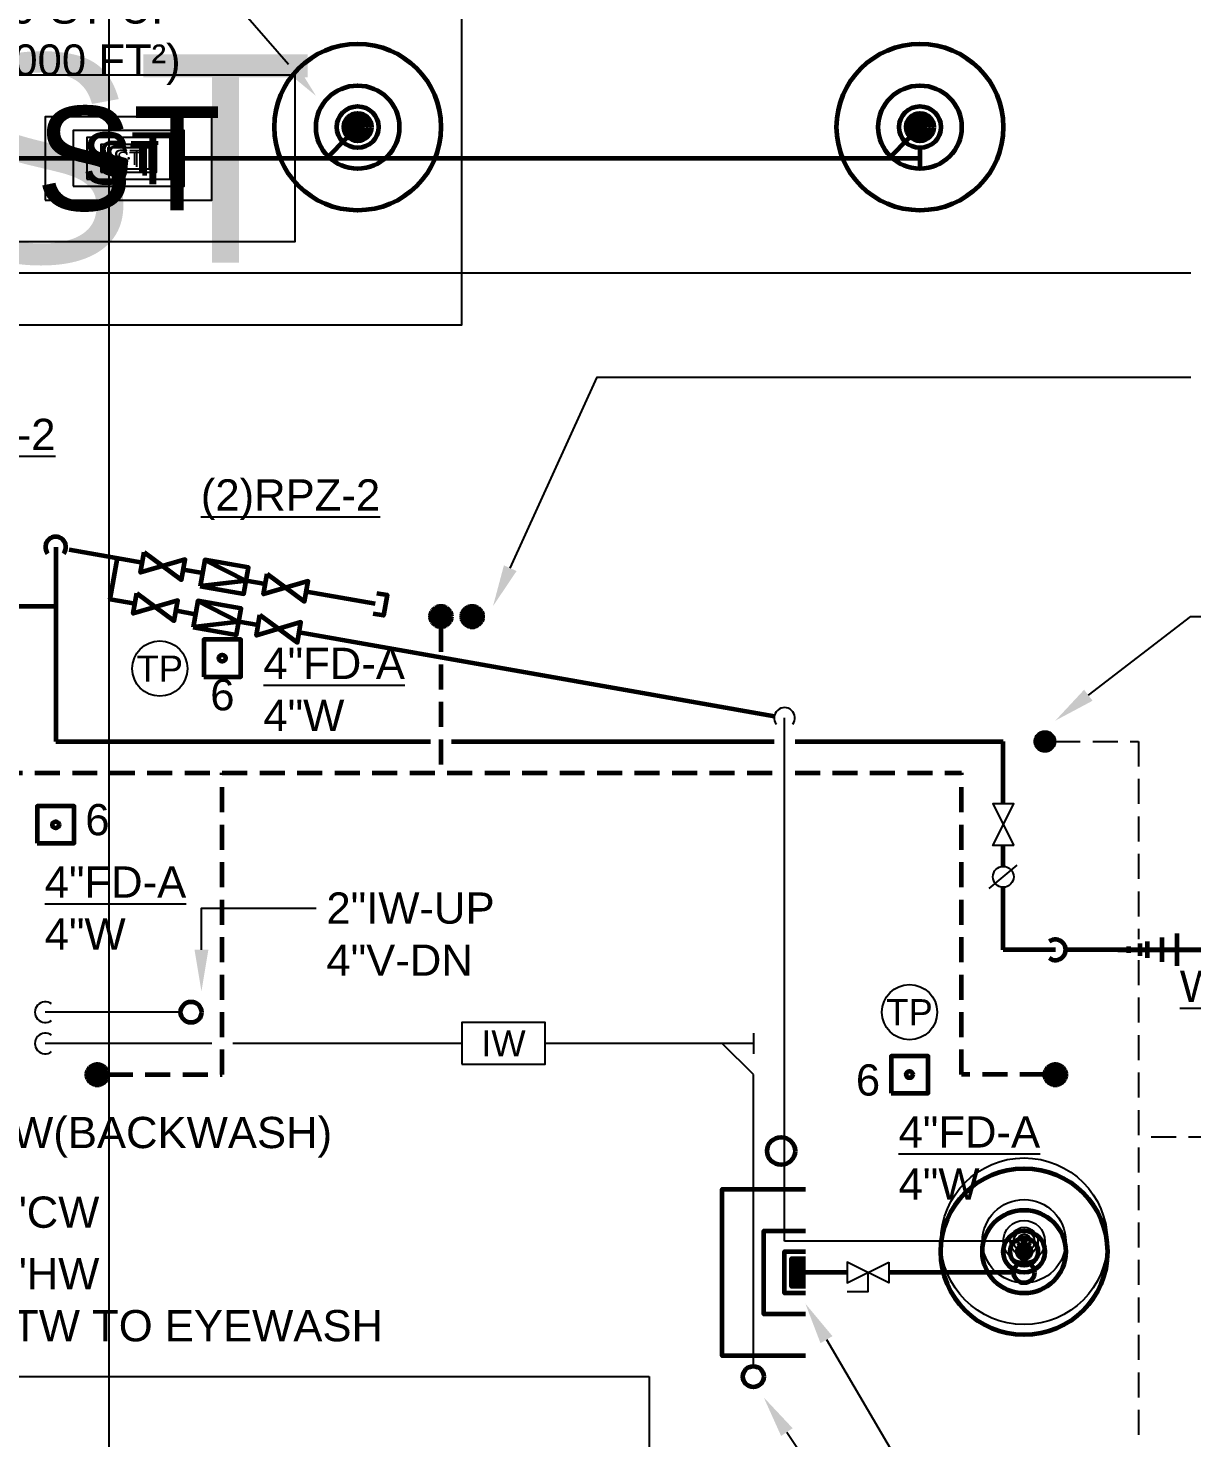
# Model space of a CAD drawing. Extents: x -3956 to 1666, y -2601 to 1886.
# Drawn here: x -2648.9 to -2313.7, y 533.1 to 939.2 of the extents above; entities that cross this region are included whole.
import ezdxf
from ezdxf.enums import TextEntityAlignment as Align

# ---------------------------------------------------------------- set-up
doc = ezdxf.new("R2010")
doc.units = 0
doc.header["$LTSCALE"] = 36
doc.header["$MEASUREMENT"] = 0
doc.linetypes.add('VENT', pattern=[0.3, 0.2, -0.1])
for name, color, linetype in [('G-ANNO-TEXT', 70, 'Continuous'), ('G-ANNO-TEXT @ 96', 70, 'Continuous'), ('P-GV-N', 3, 'VENT'), ('P-GV-N @ 96', 3, 'VENT'), ('P-IW-N', 1, 'Continuous'), ('P-IW-N @ 96', 1, 'Continuous'), ('P-NDCW-N', 4, 'Continuous'), ('P-NDCW-N @ 1 (1)', 4, 'Continuous'), ('P-NDCW-N @ 1 (2)', 4, 'Continuous'), ('P-NDCW-N @ 12', 4, 'Continuous'), ('P-NDCW-N @ 128', 4, 'Continuous'), ('P-NDCW-N @ 16', 4, 'Continuous'), ('P-NDCW-N @ 192', 4, 'Continuous'), ('P-NDCW-N @ 2', 4, 'Continuous'), ('P-NDCW-N @ 24', 4, 'Continuous'), ('P-NDCW-N @ 384', 4, 'Continuous'), ('P-NDCW-N @ 4', 4, 'Continuous'), ('P-NDCW-N @ 48', 4, 'Continuous'), ('P-NDCW-N @ 64', 4, 'Continuous'), ('P-NDCW-N @ 768', 4, 'Continuous'), ('P-NDCW-N @ 8', 4, 'Continuous'), ('P-NDCW-N @ 96', 4, 'Continuous')]:
    doc.layers.add(name, color=color, linetype=linetype)
for name, color, linetype, lineweight in [('P-CW-N', 4, 'Continuous', 60), ('P-CW-N @ 96', 4, 'Continuous', 60), ('P-FIXT-N', 3, 'Continuous', 60), ('P-FIXT-N @ 1 (1)', 3, 'Continuous', 60), ('P-FIXT-N @ 1 (2)', 3, 'Continuous', 60), ('P-FIXT-N @ 12', 3, 'Continuous', 60), ('P-FIXT-N @ 128', 3, 'Continuous', 60), ('P-FIXT-N @ 16', 3, 'Continuous', 60), ('P-FIXT-N @ 192', 3, 'Continuous', 60), ('P-FIXT-N @ 2', 3, 'Continuous', 60), ('P-FIXT-N @ 24', 3, 'Continuous', 60), ('P-FIXT-N @ 384', 3, 'Continuous', 60), ('P-FIXT-N @ 4', 3, 'Continuous', 60), ('P-FIXT-N @ 48', 3, 'Continuous', 60), ('P-FIXT-N @ 64', 3, 'Continuous', 60), ('P-FIXT-N @ 768', 3, 'Continuous', 60), ('P-FIXT-N @ 8', 3, 'Continuous', 60), ('P-FIXT-N @ 96', 3, 'Continuous', 60), ('P-GAS-N', 3, 'Continuous', 60), ('P-GAS-N @ 1 (1)', 3, 'Continuous', 60), ('P-GAS-N @ 1 (2)', 3, 'Continuous', 60), ('P-GAS-N @ 12', 3, 'Continuous', 60), ('P-GAS-N @ 128', 3, 'Continuous', 60), ('P-GAS-N @ 16', 3, 'Continuous', 60), ('P-GAS-N @ 192', 3, 'Continuous', 60), ('P-GAS-N @ 2', 3, 'Continuous', 60), ('P-GAS-N @ 24', 3, 'Continuous', 60), ('P-GAS-N @ 384', 3, 'Continuous', 60), ('P-GAS-N @ 4', 3, 'Continuous', 60), ('P-GAS-N @ 48', 3, 'Continuous', 60), ('P-GAS-N @ 64', 3, 'Continuous', 60), ('P-GAS-N @ 768', 3, 'Continuous', 60), ('P-GAS-N @ 8', 3, 'Continuous', 60), ('P-GAS-N @ 96', 3, 'Continuous', 60), ('P-SAN-N', 6, 'Continuous', 60), ('P-SAN-N @ 128', 6, 'Continuous', 60), ('P-SAN-N @ 96', 6, 'Continuous', 60), ('P-SANV-N', 5, 'VENT', 60), ('P-SANV-N @ 96', 5, 'VENT', 60), ('P-STRM-N', 2, 'Continuous', 60), ('P-STRM-N @ 1 (1)', 2, 'Continuous', 60), ('P-STRM-N @ 1 (2)', 2, 'Continuous', 60), ('P-STRM-N @ 12', 2, 'Continuous', 60), ('P-STRM-N @ 128', 2, 'Continuous', 60), ('P-STRM-N @ 16', 2, 'Continuous', 60), ('P-STRM-N @ 192', 2, 'Continuous', 60), ('P-STRM-N @ 2', 2, 'Continuous', 60), ('P-STRM-N @ 24', 2, 'Continuous', 60), ('P-STRM-N @ 384', 2, 'Continuous', 60), ('P-STRM-N @ 4', 2, 'Continuous', 60), ('P-STRM-N @ 48', 2, 'Continuous', 60), ('P-STRM-N @ 64', 2, 'Continuous', 60), ('P-STRM-N @ 768', 2, 'Continuous', 60), ('P-STRM-N @ 8', 2, 'Continuous', 60), ('P-STRM-N @ 96', 2, 'Continuous', 60)]:
    doc.layers.add(name, color=color, linetype=linetype, lineweight=lineweight)
doc.layers.add('P-SAN-DFU', color=7, linetype='Continuous', plot=False)
doc.styles.add('Arial', font='arial.ttf')

# ---------------------------------------------------------------- blocks, each defined once
blk = doc.blocks.new('*U7')
blk.add_circle((0, 0), 0.03125)
blk = doc.blocks.new('*U1565')
at = {"layer": 'P-STRM-N @ 1 (1)'}
blk.add_blockref('*U7', (-2554, 910.74), dxfattribs=at)
at = {"layer": 'P-STRM-N @ 1 (2)'}
blk.add_blockref('*U7', (-2554, 910.74), dxfattribs=at)
at = {"layer": 'P-STRM-N @ 12', "xscale": 12, "yscale": 12, "zscale": 12}
blk.add_blockref('*U7', (-2554, 910.74), dxfattribs=at)
at = {"layer": 'P-STRM-N @ 128', "xscale": 128, "yscale": 128, "zscale": 128}
blk.add_blockref('*U7', (-2554, 910.74), dxfattribs=at)
at = {"layer": 'P-STRM-N @ 16', "xscale": 16, "yscale": 16, "zscale": 16}
blk.add_blockref('*U7', (-2554, 910.74), dxfattribs=at)
at = {"layer": 'P-STRM-N @ 192', "xscale": 192, "yscale": 192, "zscale": 192}
blk.add_blockref('*U7', (-2554, 910.74), dxfattribs=at)
at = {"layer": 'P-STRM-N @ 2', "xscale": 2, "yscale": 2, "zscale": 2}
blk.add_blockref('*U7', (-2554, 910.74), dxfattribs=at)
at = {"layer": 'P-STRM-N @ 24', "xscale": 24, "yscale": 24, "zscale": 24}
blk.add_blockref('*U7', (-2554, 910.74), dxfattribs=at)
at = {"layer": 'P-STRM-N @ 384', "xscale": 384, "yscale": 384, "zscale": 384}
blk.add_blockref('*U7', (-2554, 910.74), dxfattribs=at)
at = {"layer": 'P-STRM-N @ 4', "xscale": 4, "yscale": 4, "zscale": 4}
blk.add_blockref('*U7', (-2554, 910.74), dxfattribs=at)
at = {"layer": 'P-STRM-N @ 48', "xscale": 48, "yscale": 48, "zscale": 48}
blk.add_blockref('*U7', (-2554, 910.74), dxfattribs=at)
at = {"layer": 'P-STRM-N @ 64', "xscale": 64, "yscale": 64, "zscale": 64}
blk.add_blockref('*U7', (-2554, 910.74), dxfattribs=at)
at = {"layer": 'P-STRM-N @ 768', "xscale": 768, "yscale": 768, "zscale": 768}
blk.add_blockref('*U7', (-2554, 910.74), dxfattribs=at)
at = {"layer": 'P-STRM-N @ 8', "xscale": 8, "yscale": 8, "zscale": 8}
blk.add_blockref('*U7', (-2554, 910.74), dxfattribs=at)
at = {"layer": 'P-STRM-N @ 96', "xscale": 96, "yscale": 96, "zscale": 96}
blk.add_blockref('*U7', (-2554, 910.74), dxfattribs=at)
blk = doc.blocks.new('*U1566')
at = {"layer": 'P-STRM-N @ 1 (1)'}
blk.add_blockref('*U7', (-2392, 910.74), dxfattribs=at)
at = {"layer": 'P-STRM-N @ 1 (2)'}
blk.add_blockref('*U7', (-2392, 910.74), dxfattribs=at)
at = {"layer": 'P-STRM-N @ 12', "xscale": 12, "yscale": 12, "zscale": 12}
blk.add_blockref('*U7', (-2392, 910.74), dxfattribs=at)
at = {"layer": 'P-STRM-N @ 128', "xscale": 128, "yscale": 128, "zscale": 128}
blk.add_blockref('*U7', (-2392, 910.74), dxfattribs=at)
at = {"layer": 'P-STRM-N @ 16', "xscale": 16, "yscale": 16, "zscale": 16}
blk.add_blockref('*U7', (-2392, 910.74), dxfattribs=at)
at = {"layer": 'P-STRM-N @ 192', "xscale": 192, "yscale": 192, "zscale": 192}
blk.add_blockref('*U7', (-2392, 910.74), dxfattribs=at)
at = {"layer": 'P-STRM-N @ 2', "xscale": 2, "yscale": 2, "zscale": 2}
blk.add_blockref('*U7', (-2392, 910.74), dxfattribs=at)
at = {"layer": 'P-STRM-N @ 24', "xscale": 24, "yscale": 24, "zscale": 24}
blk.add_blockref('*U7', (-2392, 910.74), dxfattribs=at)
at = {"layer": 'P-STRM-N @ 384', "xscale": 384, "yscale": 384, "zscale": 384}
blk.add_blockref('*U7', (-2392, 910.74), dxfattribs=at)
at = {"layer": 'P-STRM-N @ 4', "xscale": 4, "yscale": 4, "zscale": 4}
blk.add_blockref('*U7', (-2392, 910.74), dxfattribs=at)
at = {"layer": 'P-STRM-N @ 48', "xscale": 48, "yscale": 48, "zscale": 48}
blk.add_blockref('*U7', (-2392, 910.74), dxfattribs=at)
at = {"layer": 'P-STRM-N @ 64', "xscale": 64, "yscale": 64, "zscale": 64}
blk.add_blockref('*U7', (-2392, 910.74), dxfattribs=at)
at = {"layer": 'P-STRM-N @ 768', "xscale": 768, "yscale": 768, "zscale": 768}
blk.add_blockref('*U7', (-2392, 910.74), dxfattribs=at)
at = {"layer": 'P-STRM-N @ 8', "xscale": 8, "yscale": 8, "zscale": 8}
blk.add_blockref('*U7', (-2392, 910.74), dxfattribs=at)
at = {"layer": 'P-STRM-N @ 96', "xscale": 96, "yscale": 96, "zscale": 96}
blk.add_blockref('*U7', (-2392, 910.74), dxfattribs=at)
blk = doc.blocks.new('Pipe-Plan')
for p, q in [((-0.09375, -0.03125), (-0.09375, 0.03125)), ((-0.09375, 0), (0, 0))]:
    blk.add_line(p, q)
blk = doc.blocks.new('*U72')
at = {"layer": 'DEFPOINTS'}
blk.add_lwpolyline([(-0.125, -0.0625), (0.125, -0.0625), (0.125, 0.0625), (-0.125, 0.0625)], close=True, dxfattribs=at)
at = {"style": 'Arial'}
blk.add_text('ST', height=0.078125, dxfattribs=at).set_placement((0, 0), align=Align.MIDDLE)
blk = doc.blocks.new('*U1633')
at = {"layer": 'P-STRM-N @ 1 (1)', "linetype": 'ByBlock', "lineweight": -2}
blk.add_blockref('*U72', (-2620, 901.74), dxfattribs=at)
at = {"layer": 'P-STRM-N @ 1 (2)', "linetype": 'ByBlock', "lineweight": -2}
blk.add_blockref('*U72', (-2620, 901.74), dxfattribs=at)
at = {"layer": 'P-STRM-N @ 128', "linetype": 'ByBlock', "lineweight": -2, "xscale": 128, "yscale": 128, "zscale": 128}
blk.add_blockref('*U72', (-2620, 901.74), dxfattribs=at)
at = {"layer": 'P-STRM-N @ 192', "linetype": 'ByBlock', "lineweight": -2, "xscale": 192, "yscale": 192, "zscale": 192}
blk.add_blockref('*U72', (-2620, 901.74), dxfattribs=at)
at = {"layer": 'P-STRM-N @ 384', "linetype": 'ByBlock', "lineweight": -2, "xscale": 384, "yscale": 384, "zscale": 384}
blk.add_blockref('*U72', (-2620, 901.74), dxfattribs=at)
at = {"layer": 'P-STRM-N @ 48', "linetype": 'ByBlock', "lineweight": -2, "xscale": 48, "yscale": 48, "zscale": 48}
blk.add_blockref('*U72', (-2620, 901.74), dxfattribs=at)
at = {"layer": 'P-STRM-N @ 64', "linetype": 'ByBlock', "lineweight": -2, "xscale": 64, "yscale": 64, "zscale": 64}
blk.add_blockref('*U72', (-2620, 901.74), dxfattribs=at)
at = {"layer": 'P-STRM-N @ 768', "linetype": 'ByBlock', "lineweight": -2, "xscale": 768, "yscale": 768, "zscale": 768}
blk.add_blockref('*U72', (-2620, 901.74), dxfattribs=at)
at = {"layer": 'P-STRM-N @ 96', "linetype": 'ByBlock', "lineweight": -2, "xscale": 96, "yscale": 96, "zscale": 96}
blk.add_blockref('*U72', (-2620, 901.74), dxfattribs=at)
blk = doc.blocks.new('*U13')
at = {"linetype": 'Continuous'}
blk.add_arc((0, 0), 0.0311, 232.567, 127.433, dxfattribs=at)
blk = doc.blocks.new('REDUCED PRESSURE BACKFLOW PREVENTER w-VALVES')
at = {"linetype": 'Continuous'}
for p, q in [((-0.125, 0), (-0.0663, 0)), ((0.125, 0), (0.0663, 0))]:
    blk.add_line(p, q, dxfattribs=at)
for points in [[(-0.25, 0.0312), (-0.125, -0.0312), (-0.125, 0.0312), (-0.25, -0.0312), (-0.25, 0.0312)], [(-0.0663, 0.0398), (0.0663, 0), (-0.0663, -0.0398)], [(0.125, 0.0312), (0.25, -0.0312), (0.25, 0.0312), (0.125, -0.0312), (0.125, 0.0312)]]:
    blk.add_lwpolyline(points, dxfattribs=at)
blk.add_lwpolyline([(-0.0663, -0.0398), (0.0663, -0.0398), (0.0663, 0.0398), (-0.0663, 0.0398)], close=True, dxfattribs=at)
blk = doc.blocks.new('*U45')
blk.add_lwpolyline([(0, -0.03125), (-0.03125, -0.03125), (-0.03125, 0.03125), (0, 0.03125)])
blk = doc.blocks.new('*U17')
at = {"linetype": 'Continuous'}
blk.add_lwpolyline([(-0.0556, -0.0556), (0.0556, -0.0556), (0.0556, 0.0556), (-0.0556, 0.0556)], close=True, dxfattribs=at)
at = {"color": 7, "linetype": 'Continuous'}
blk.add_circle((0, 0), 0.01, dxfattribs=at)
blk = doc.blocks.new('*U26')
at = {"linetype": 'Continuous'}
blk.add_circle((0, 0), 0.0829, dxfattribs=at)
at = {"layer": 'G-ANNO-TEXT', "linetype": 'Continuous', "style": 'Arial'}
blk.add_text('TP', height=0.07812, dxfattribs=at).set_placement((0, 0), align=Align.MIDDLE)
blk = doc.blocks.new('*U25')
h = blk.add_hatch()
h.set_pattern_fill('ANSI31', color=256, scale=0.025, angle=135)
edge = h.paths.add_edge_path()
edge.add_arc((0, 0), 0.0313, 0, 360)
blk.add_circle((0, 0), 0.0312)
blk = doc.blocks.new('*U1656')
at = {"layer": 'P-NDCW-N @ 1 (1)'}
blk.add_blockref('*U7', (-2362, 589.74), dxfattribs=at)
at = {"layer": 'P-NDCW-N @ 1 (2)'}
blk.add_blockref('*U7', (-2362, 589.74), dxfattribs=at)
at = {"layer": 'P-NDCW-N @ 12', "xscale": 12, "yscale": 12, "zscale": 12}
blk.add_blockref('*U7', (-2362, 589.74), dxfattribs=at)
at = {"layer": 'P-NDCW-N @ 128', "xscale": 128, "yscale": 128, "zscale": 128}
blk.add_blockref('*U7', (-2362, 589.74), dxfattribs=at)
at = {"layer": 'P-NDCW-N @ 16', "xscale": 16, "yscale": 16, "zscale": 16}
blk.add_blockref('*U7', (-2362, 589.74), dxfattribs=at)
at = {"layer": 'P-NDCW-N @ 192', "xscale": 192, "yscale": 192, "zscale": 192}
blk.add_blockref('*U7', (-2362, 589.74), dxfattribs=at)
at = {"layer": 'P-NDCW-N @ 2', "xscale": 2, "yscale": 2, "zscale": 2}
blk.add_blockref('*U7', (-2362, 589.74), dxfattribs=at)
at = {"layer": 'P-NDCW-N @ 24', "xscale": 24, "yscale": 24, "zscale": 24}
blk.add_blockref('*U7', (-2362, 589.74), dxfattribs=at)
at = {"layer": 'P-NDCW-N @ 384', "xscale": 384, "yscale": 384, "zscale": 384}
blk.add_blockref('*U7', (-2362, 589.74), dxfattribs=at)
at = {"layer": 'P-NDCW-N @ 4', "xscale": 4, "yscale": 4, "zscale": 4}
blk.add_blockref('*U7', (-2362, 589.74), dxfattribs=at)
at = {"layer": 'P-NDCW-N @ 48', "xscale": 48, "yscale": 48, "zscale": 48}
blk.add_blockref('*U7', (-2362, 589.74), dxfattribs=at)
at = {"layer": 'P-NDCW-N @ 64', "xscale": 64, "yscale": 64, "zscale": 64}
blk.add_blockref('*U7', (-2362, 589.74), dxfattribs=at)
at = {"layer": 'P-NDCW-N @ 768', "xscale": 768, "yscale": 768, "zscale": 768}
blk.add_blockref('*U7', (-2362, 589.74), dxfattribs=at)
at = {"layer": 'P-NDCW-N @ 8', "xscale": 8, "yscale": 8, "zscale": 8}
blk.add_blockref('*U7', (-2362, 589.74), dxfattribs=at)
at = {"layer": 'P-NDCW-N @ 96', "xscale": 96, "yscale": 96, "zscale": 96}
blk.add_blockref('*U7', (-2362, 589.74), dxfattribs=at)
blk = doc.blocks.new('*U1757')
at = {"layer": 'P-GAS-N @ 1 (1)'}
blk.add_blockref('*U7', (-2362, 586.74), dxfattribs=at)
at = {"layer": 'P-GAS-N @ 1 (2)'}
blk.add_blockref('*U7', (-2362, 586.74), dxfattribs=at)
at = {"layer": 'P-GAS-N @ 12', "xscale": 12, "yscale": 12, "zscale": 12}
blk.add_blockref('*U7', (-2362, 586.74), dxfattribs=at)
at = {"layer": 'P-GAS-N @ 128', "xscale": 128, "yscale": 128, "zscale": 128}
blk.add_blockref('*U7', (-2362, 586.74), dxfattribs=at)
at = {"layer": 'P-GAS-N @ 16', "xscale": 16, "yscale": 16, "zscale": 16}
blk.add_blockref('*U7', (-2362, 586.74), dxfattribs=at)
at = {"layer": 'P-GAS-N @ 192', "xscale": 192, "yscale": 192, "zscale": 192}
blk.add_blockref('*U7', (-2362, 586.74), dxfattribs=at)
at = {"layer": 'P-GAS-N @ 2', "xscale": 2, "yscale": 2, "zscale": 2}
blk.add_blockref('*U7', (-2362, 586.74), dxfattribs=at)
at = {"layer": 'P-GAS-N @ 24', "xscale": 24, "yscale": 24, "zscale": 24}
blk.add_blockref('*U7', (-2362, 586.74), dxfattribs=at)
at = {"layer": 'P-GAS-N @ 384', "xscale": 384, "yscale": 384, "zscale": 384}
blk.add_blockref('*U7', (-2362, 586.74), dxfattribs=at)
at = {"layer": 'P-GAS-N @ 4', "xscale": 4, "yscale": 4, "zscale": 4}
blk.add_blockref('*U7', (-2362, 586.74), dxfattribs=at)
at = {"layer": 'P-GAS-N @ 48', "xscale": 48, "yscale": 48, "zscale": 48}
blk.add_blockref('*U7', (-2362, 586.74), dxfattribs=at)
at = {"layer": 'P-GAS-N @ 64', "xscale": 64, "yscale": 64, "zscale": 64}
blk.add_blockref('*U7', (-2362, 586.74), dxfattribs=at)
at = {"layer": 'P-GAS-N @ 768', "xscale": 768, "yscale": 768, "zscale": 768}
blk.add_blockref('*U7', (-2362, 586.74), dxfattribs=at)
at = {"layer": 'P-GAS-N @ 8', "xscale": 8, "yscale": 8, "zscale": 8}
blk.add_blockref('*U7', (-2362, 586.74), dxfattribs=at)
at = {"layer": 'P-GAS-N @ 96', "xscale": 96, "yscale": 96, "zscale": 96}
blk.add_blockref('*U7', (-2362, 580.74), dxfattribs=at)
blk = doc.blocks.new('*U1758')
at = {"layer": 'P-GAS-N @ 1 (1)'}
blk.add_blockref('*U45', (-2425, 580.74), dxfattribs=at)
at = {"layer": 'P-GAS-N @ 1 (2)'}
blk.add_blockref('*U45', (-2425, 580.74), dxfattribs=at)
at = {"layer": 'P-GAS-N @ 12', "xscale": 12, "yscale": 12, "zscale": 12}
blk.add_blockref('*U45', (-2425, 580.74), dxfattribs=at)
at = {"layer": 'P-GAS-N @ 128', "xscale": 128, "yscale": 128, "zscale": 128}
blk.add_blockref('*U45', (-2425, 580.74), dxfattribs=at)
at = {"layer": 'P-GAS-N @ 16', "xscale": 16, "yscale": 16, "zscale": 16}
blk.add_blockref('*U45', (-2425, 580.74), dxfattribs=at)
at = {"layer": 'P-GAS-N @ 192', "xscale": 192, "yscale": 192, "zscale": 192}
blk.add_blockref('*U45', (-2425, 580.74), dxfattribs=at)
at = {"layer": 'P-GAS-N @ 2', "xscale": 2, "yscale": 2, "zscale": 2}
blk.add_blockref('*U45', (-2425, 580.74), dxfattribs=at)
at = {"layer": 'P-GAS-N @ 24', "xscale": 24, "yscale": 24, "zscale": 24}
blk.add_blockref('*U45', (-2425, 580.74), dxfattribs=at)
at = {"layer": 'P-GAS-N @ 384', "xscale": 384, "yscale": 384, "zscale": 384}
blk.add_blockref('*U45', (-2425, 580.74), dxfattribs=at)
at = {"layer": 'P-GAS-N @ 4', "xscale": 4, "yscale": 4, "zscale": 4}
blk.add_blockref('*U45', (-2425, 580.74), dxfattribs=at)
at = {"layer": 'P-GAS-N @ 48', "xscale": 48, "yscale": 48, "zscale": 48}
blk.add_blockref('*U45', (-2425, 580.74), dxfattribs=at)
at = {"layer": 'P-GAS-N @ 64', "xscale": 64, "yscale": 64, "zscale": 64}
blk.add_blockref('*U45', (-2425, 580.74), dxfattribs=at)
at = {"layer": 'P-GAS-N @ 768', "xscale": 768, "yscale": 768, "zscale": 768}
blk.add_blockref('*U45', (-2425, 580.74), dxfattribs=at)
at = {"layer": 'P-GAS-N @ 8', "xscale": 8, "yscale": 8, "zscale": 8}
blk.add_blockref('*U45', (-2425, 580.74), dxfattribs=at)
at = {"layer": 'P-GAS-N @ 96', "xscale": 96, "yscale": 96, "zscale": 96}
blk.add_blockref('*U45', (-2425, 580.74), dxfattribs=at)
blk = doc.blocks.new('*U1871')
at = {"layer": 'P-SAN-N @ 128', "xscale": 128, "yscale": 128, "zscale": 128, "rotation": 180}
blk.add_blockref('*U7', (-2432, 615.74), dxfattribs=at)
at = {"layer": 'P-SAN-N @ 96', "xscale": 96, "yscale": 96, "zscale": 96, "rotation": 180}
blk.add_blockref('*U7', (-2440, 550.74), dxfattribs=at)
blk = doc.blocks.new('*U101')
at = {"layer": 'DEFPOINTS'}
blk.add_lwpolyline([(-0.125, -0.0625), (0.125, -0.0625), (0.125, 0.0625), (-0.125, 0.0625)], close=True, dxfattribs=at)
at = {"style": 'Arial'}
blk.add_text('IW', height=0.07812, dxfattribs=at).set_placement((0, 0), align=Align.MIDDLE)
blk = doc.blocks.new('*U99')
at = {"color": 0}
for p, q in [((0.13355, 0), (0.13355, 0.03663)), ((0, 0), (0.18546, 0))]:
    blk.add_line(p, q, dxfattribs=at)
for p, q in [((0.13355, -0.03663), (0.13355, 0.03663)), ((0.18546, 0), (0, 0))]:
    blk.add_line(p, q)
blk = doc.blocks.new('*U1882')
at = {"layer": 'P-FIXT-N @ 1 (1)'}
blk.add_blockref('*U99', (-2335, 673.74), dxfattribs=at)
at = {"layer": 'P-FIXT-N @ 1 (2)'}
blk.add_blockref('*U99', (-2335, 673.74), dxfattribs=at)
at = {"layer": 'P-FIXT-N @ 12', "xscale": 12, "yscale": 12, "zscale": 12}
blk.add_blockref('*U99', (-2335, 673.74), dxfattribs=at)
at = {"layer": 'P-FIXT-N @ 128', "xscale": 128, "yscale": 128, "zscale": 128}
blk.add_blockref('*U99', (-2335, 673.74), dxfattribs=at)
at = {"layer": 'P-FIXT-N @ 16', "xscale": 16, "yscale": 16, "zscale": 16}
blk.add_blockref('*U99', (-2335, 673.74), dxfattribs=at)
at = {"layer": 'P-FIXT-N @ 192', "xscale": 192, "yscale": 192, "zscale": 192}
blk.add_blockref('*U99', (-2335, 673.74), dxfattribs=at)
at = {"layer": 'P-FIXT-N @ 2', "xscale": 2, "yscale": 2, "zscale": 2}
blk.add_blockref('*U99', (-2335, 673.74), dxfattribs=at)
at = {"layer": 'P-FIXT-N @ 24', "xscale": 24, "yscale": 24, "zscale": 24}
blk.add_blockref('*U99', (-2335, 673.74), dxfattribs=at)
at = {"layer": 'P-FIXT-N @ 384', "xscale": 384, "yscale": 384, "zscale": 384}
blk.add_blockref('*U99', (-2335, 673.74), dxfattribs=at)
at = {"layer": 'P-FIXT-N @ 4', "xscale": 4, "yscale": 4, "zscale": 4}
blk.add_blockref('*U99', (-2335, 673.74), dxfattribs=at)
at = {"layer": 'P-FIXT-N @ 48', "xscale": 48, "yscale": 48, "zscale": 48}
blk.add_blockref('*U99', (-2335, 673.74), dxfattribs=at)
at = {"layer": 'P-FIXT-N @ 64', "xscale": 64, "yscale": 64, "zscale": 64}
blk.add_blockref('*U99', (-2335, 673.74), dxfattribs=at)
at = {"layer": 'P-FIXT-N @ 768', "xscale": 768, "yscale": 768, "zscale": 768}
blk.add_blockref('*U99', (-2335, 673.74), dxfattribs=at)
at = {"layer": 'P-FIXT-N @ 8', "xscale": 8, "yscale": 8, "zscale": 8}
blk.add_blockref('*U99', (-2335, 673.74), dxfattribs=at)
at = {"layer": 'P-FIXT-N @ 96', "xscale": 96, "yscale": 96, "zscale": 96}
blk.add_blockref('*U99', (-2335, 673.74), dxfattribs=at)

msp = doc.modelspace()

# ---------------------------------------------------------------- linework, layer by layer
at = {"color": 7, "linetype": 'Continuous'}
msp.add_line((-2372.03, 691.37), (-2363.97, 698.11), dxfattribs=at)
at = {"linetype": 'Continuous'}
for points in [[(-2365, 703.74), (-2371, 703.74), (-2365, 715.74), (-2371, 715.74), (-2365, 703.74)], [(-2401, 583.74), (-2401, 577.74), (-2413, 583.74), (-2413, 577.74), (-2401, 583.74)], [(-2407, 580.74), (-2407, 575.21), (-2413, 575.21)]]:
    msp.add_lwpolyline(points, dxfattribs=at)
msp.add_circle((-2368, 694.74), 3, dxfattribs=at)
at = {"layer": 'DEFPOINTS'}
msp.add_line((-2625.7, 1886.1), (-2625.7, -345.9), dxfattribs=at)
at = {"layer": 'G-ANNO-TEXT'}
for p, q in [((-2710, 550.74), (-2470, 550.74)), ((-2470, 550.74), (-2470, 472.74))]:
    msp.add_line(p, q, dxfattribs=at)
for points in [[(-2573.9, 928.77), (-2587, 943.74), (-2602, 943.74)], [(-2704.51, 847.23), (-2683, 868.74), (-2314, 868.74)], [(-2510.03, 783.67), (-2485, 838.74), (-2314, 838.74)], [(-2343.49, 747.06), (-2314, 769.74), (-2311, 769.74)], [(-2599, 673.74), (-2599, 685.74), (-2566, 685.74)], [(-2418.93, 561.39), (-2374, 484.74), (-2317, 484.74)], [(-2430.34, 534.76), (-2365, 436.74), (-2317, 436.74)]]:
    msp.add_lwpolyline(points, dxfattribs=at)
for points in [[(-2572.4, 930.09), (-2566, 919.74), (-2575.41, 927.46)], [(-2508.21, 782.84), (-2515, 772.74), (-2511.86, 784.49)], [(-2342.27, 745.47), (-2353, 739.74), (-2344.71, 748.64)], [(-2597, 673.74), (-2599, 661.74), (-2601, 673.74)], [(-2420.66, 560.38), (-2425, 571.74), (-2417.21, 562.4)], [(-2432.01, 533.65), (-2437, 544.74), (-2428.68, 535.87)]]:
    msp.add_solid(points, dxfattribs=at)
at = {"layer": 'P-CW-N'}
for p, q in [((-2641, 789.74), (-2641, 733.74)), ((-2637.08, 789.05), (-2616.03, 785.34)), ((-2625.28, 774.78), (-2623.2, 786.6)), ((-2568.76, 776.99), (-2549, 773.51)), ((-2710, 772.74), (-2641, 772.74)), ((-2625.28, 774.78), (-2618.12, 773.52)), ((-2570.85, 765.18), (-2433.94, 741.02)), ((-2641, 733.74), (-2533, 733.74)), ((-2527, 733.74), (-2434, 733.74)), ((-2428, 733.74), (-2368, 733.74)), ((-2368, 715.74), (-2368, 733.74)), ((-2368, 697.74), (-2368, 703.74)), ((-2368, 673.74), (-2368, 691.74)), ((-2353, 673.74), (-2368, 673.74)), ((-2335, 673.74), (-2350, 673.74))]:
    msp.add_line(p, q, dxfattribs=at)
at = {"layer": 'P-GAS-N'}
for p, q in [((-2413, 580.74), (-2425, 580.74)), ((-2365, 580.74), (-2401, 580.74))]:
    msp.add_line(p, q, dxfattribs=at)
at = {"layer": 'P-GV-N'}
for p, q in [((-2353, 733.74), (-2329, 733.74)), ((-2329, 733.74), (-2329, 676.74)), ((-2329, 670.74), (-2329, 451.74)), ((-2221, 619.74), (-2329, 619.74))]:
    msp.add_line(p, q, dxfattribs=at)
at = {"layer": 'P-IW-N'}
for p, q in [((-2605, 655.74), (-2644, 655.74)), ((-2596, 646.74), (-2644, 646.74)), ((-2524, 646.74), (-2590, 646.74)), ((-2449, 646.74), (-2500, 646.74)), ((-2440, 637.74), (-2449, 646.74)), ((-2440, 553.74), (-2440, 637.74))]:
    msp.add_line(p, q, dxfattribs=at)
at = {"layer": 'P-NDCW-N'}
for p, q in [((-2431, 589.74), (-2431, 740.5)), ((-2365, 589.74), (-2431, 589.74))]:
    msp.add_line(p, q, dxfattribs=at)
at = {"layer": 'P-SANV-N'}
for p, q in [((-2530, 766.74), (-2530, 724.74)), ((-2701, 724.74), (-2434, 724.74)), ((-2593, 637.74), (-2593, 724.74)), ((-2428, 724.74), (-2380, 724.74)), ((-2380, 637.74), (-2380, 724.74)), ((-2626, 637.74), (-2593, 637.74)), ((-2356, 637.74), (-2380, 637.74))]:
    msp.add_line(p, q, dxfattribs=at)
at = {"layer": 'P-STRM-N'}
for p, q in [((-2557, 907.74), (-2563, 901.74)), ((-2395, 907.74), (-2401, 901.74)), ((-2632, 901.74), (-2710, 901.74)), ((-2401, 901.74), (-2608, 901.74))]:
    msp.add_line(p, q, dxfattribs=at)

# ---------------------------------------------------------------- block references
at = {"layer": 'G-ANNO-TEXT @ 96', "xscale": 96, "yscale": 96, "zscale": 96}
for p in [(-2611, 754.74), (-2395, 655.74)]:
    msp.add_blockref('*U26', p, dxfattribs=at)
at = {"layer": 'P-CW-N @ 96', "xscale": 96, "yscale": 96, "zscale": 96}
for name, p, rotation in [('*U13', (-2641, 789.74), 89.99999999999999), ('REDUCED PRESSURE BACKFLOW PREVENTER w-VALVES', (-2592.4, 781.17), 349.9920201985586), ('REDUCED PRESSURE BACKFLOW PREVENTER w-VALVES', (-2594.48, 769.35), 349.9920201985586), ('*U45', (-2549, 773.51), 169.9920201985591)]:
    msp.add_blockref(name, p, dxfattribs=dict(at, rotation=rotation))
msp.add_blockref('*U13', (-2353, 673.74), dxfattribs=at)
at = {"layer": 'P-FIXT-N'}
msp.add_blockref('*U1882', (0, 0), dxfattribs=at)
at = {"layer": 'P-GAS-N'}
for name in ['*U1757', '*U1758']:
    msp.add_blockref(name, (0, 0), dxfattribs=at)
at = {"layer": 'P-GV-N @ 96', "xscale": 96, "yscale": 96, "zscale": 96}
msp.add_blockref('*U25', (-2356, 733.74), dxfattribs=at)
at = {"layer": 'P-IW-N @ 96', "xscale": 96, "yscale": 96, "zscale": 96, "rotation": 180}
for name, p in [('*U13', (-2644, 655.74)), ('*U13', (-2644, 646.74)), ('Pipe-Plan', (-2449, 646.74))]:
    msp.add_blockref(name, p, dxfattribs=at)
at = {"layer": 'P-IW-N @ 96', "linetype": 'ByBlock', "lineweight": -2, "xscale": 96, "yscale": 96, "zscale": 96}
msp.add_blockref('*U101', (-2512, 646.74), dxfattribs=at)
at = {"layer": 'P-NDCW-N'}
msp.add_blockref('*U1656', (0, 0), dxfattribs=at)
at = {"layer": 'P-NDCW-N @ 96', "xscale": 96, "yscale": 96, "zscale": 96, "rotation": 89.99999999999999}
msp.add_blockref('*U13', (-2431, 740.5), dxfattribs=at)
at = {"layer": 'P-SAN-N'}
msp.add_blockref('*U1871', (0, 0), dxfattribs=at)
at = {"layer": 'P-SAN-N @ 96', "xscale": 96, "yscale": 96, "zscale": 96}
for p in [(-2593, 757.74), (-2641, 709.74), (-2395, 637.74)]:
    msp.add_blockref('*U17', p, dxfattribs=at)
at = {"layer": 'P-SAN-N @ 96', "xscale": 96, "yscale": 96, "zscale": 96, "rotation": 180}
msp.add_blockref('*U7', (-2602, 655.74), dxfattribs=at)
at = {"layer": 'P-SANV-N @ 96', "xscale": 96, "yscale": 96, "zscale": 96}
for p in [(-2530, 769.74), (-2521, 769.74), (-2629, 637.74), (-2353, 637.74)]:
    msp.add_blockref('*U25', p, dxfattribs=at)
at = {"layer": 'P-STRM-N'}
for name in ['*U1633', '*U1565', '*U1566']:
    msp.add_blockref(name, (0, 0), dxfattribs=at)
at = {"layer": 'P-STRM-N @ 96', "xscale": 96, "yscale": 96, "zscale": 96, "rotation": 180}
msp.add_blockref('Pipe-Plan', (-2401, 901.74), dxfattribs=at)

# ---------------------------------------------------------------- texts
at = {"layer": 'G-ANNO-TEXT', "style": 'Arial'}
for s, p in [('%%UTP-2', (-2668.29, 817.71)), ('%%U(2)RPZ-2', (-2599.19, 800.27)), ('%%U4"FD-A', (-2581.16, 751.74)), ('4"W', (-2581.16, 736.74)), ('%%U4"FD-A', (-2644.16, 688.74)), ('4"W', (-2644.16, 673.74)), ('%%UWH-1', (-2317.15, 658.71)), ('%%U4"FD-A', (-2398.16, 616.74)), ('4"W', (-2398.16, 601.74))]:
    msp.add_text(s, height=9, dxfattribs=at).set_placement(p)
at = {"layer": 'G-ANNO-TEXT', "char_height": 9, "style": 'Arial'}
for s, insert, attachment_point in [('(2)6"ST-UP\\P(1,000 FT²)', (-2605, 949.57), 3), ('2"IW-UP\\P4"V-DN', (-2563, 690.24), 1), ('8"W(BACKWASH)', (-2665, 625.57), 1), ('\\A1;{\\H0.8x;\\S3#4;}"CW\\P{\\H0.8x;\\S3#4;}"HW\\P1"TW TO EYEWASH', (-2665, 605.32), 1)]:
    msp.add_mtext(s, dxfattribs=dict(at, insert=insert, attachment_point=attachment_point))
at = {"layer": 'P-SAN-DFU', "style": 'Arial'}
for p in [(-2596.47, 742.71), (-2632.47, 706.71), (-2410.47, 631.71)]:
    msp.add_text('6', height=9, dxfattribs=at).set_placement(p)

doc.saveas('drawing.dxf')
